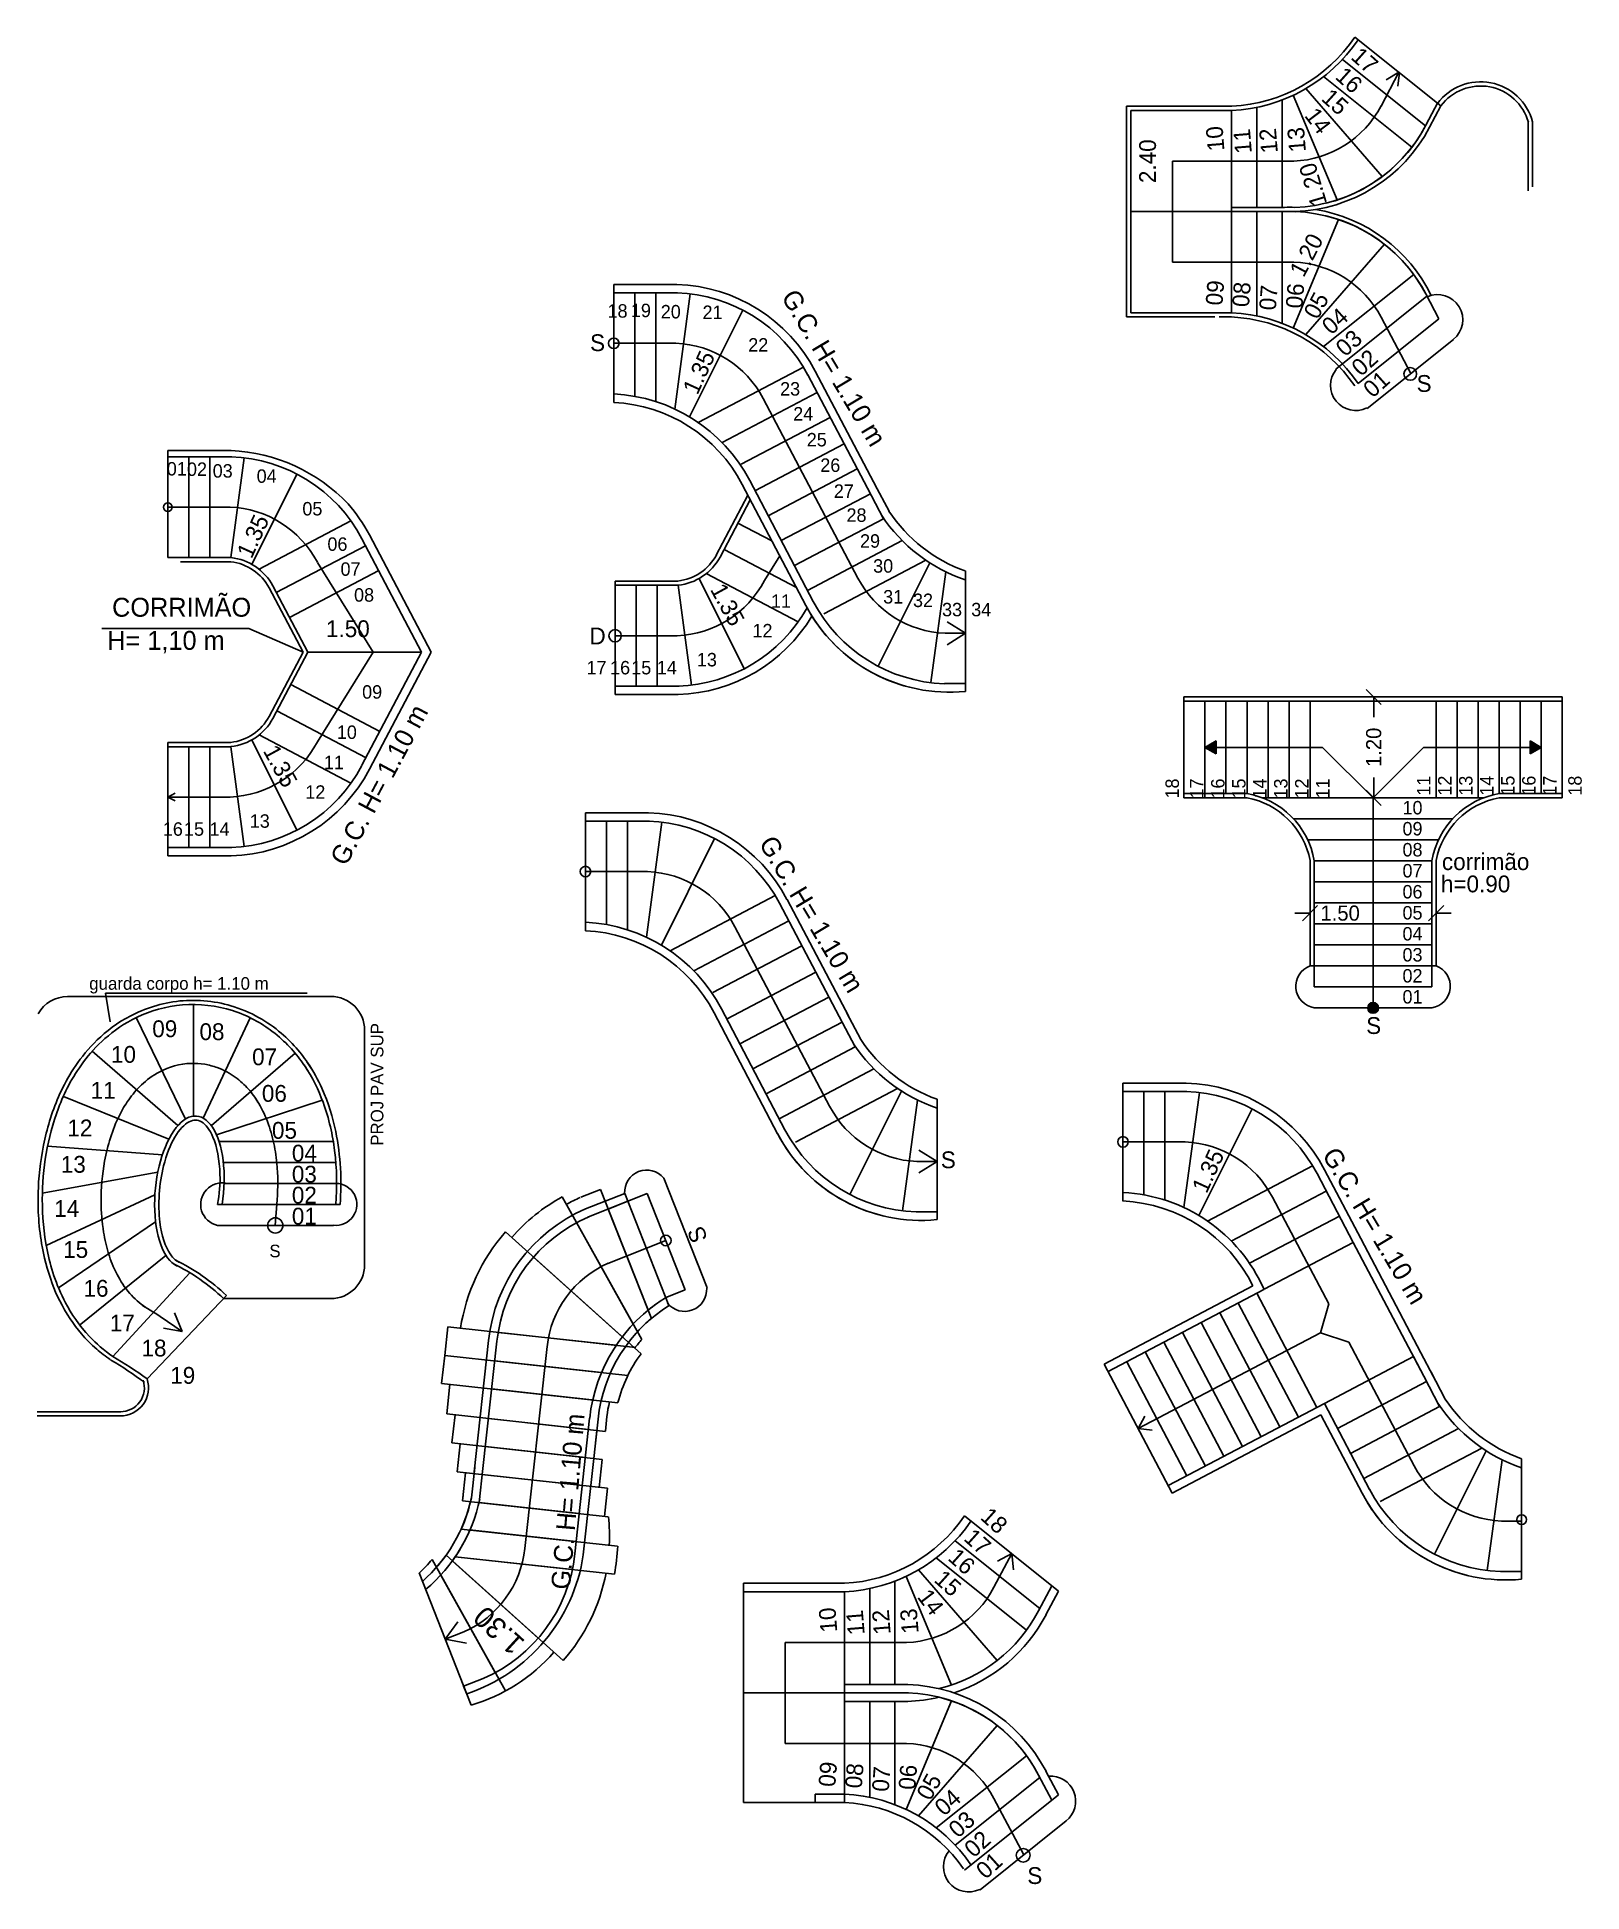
# Model space of a CAD drawing. Header units: millimetres. Extents: x 66.3 to 84.7, y 154.4 to 176.5.
import ezdxf

# ---------------------------------------------------------------- set-up
doc = ezdxf.new("R2010")
doc.units = ezdxf.units.MM
doc.header["$LTSCALE"] = 0.1
doc.layers.get('DEFPOINTS').update_dxf_attribs({"color": 1})
for name, color, linetype in [('escada', 1, 'Continuous'), ('Guarda Corpo', 2, 'Continuous'), ('JANELAS', 2, 'Continuous'), ('TEXTO', 7, 'Continuous'), ('textos', 7, 'Continuous')]:
    doc.layers.add(name, color=color, linetype=linetype)
doc.styles.add('ROMANS', font='stylu.ttf')
doc.styles.get("Standard").update_dxf_attribs({"font": 'stylu.ttf'})
doc.dimstyles.get("Standard").update_dxf_attribs({"dimtxt": 0.18, "dimasz": 0.18, "dimexe": 0.18, "dimexo": 0.0625, "dimgap": 0.09, "dimtad": 0, "dimzin": 0, "dimdsep": 46, "dimtxsty": 'Standard', "dimsah": 1, "dimcen": 0.09, "dimse1": 1, "dimse2": 1, "dimsd1": 1, "dimsd2": 1, "dimadec": 0, "dimazin": 0, "dimtfac": 1, "dimtdec": 4, "dimtofl": 0, "dimtmove": 0, "dimatfit": 3, "dimfxl": 0, "dimtolj": 1, "dimtzin": 0, "dimarcsym": 0})

# ---------------------------------------------------------------- blocks, each defined once
blk = doc.blocks.new('_OBLIQUE')
at = {"color": 0, "linetype": 'ByBlock'}
blk.add_line((-0.5, -0.5), (0.5, 0.5), dxfattribs=at)
blk = doc.blocks.new('*D1')
at = {"layer": 'DEFPOINTS', "color": 0}
for p in [(82.218, 168.661), (82.218, 167.461), (82.226, 167.461)]:
    blk.add_point(p, dxfattribs=at)
at = {"layer": 'textos', "color": 0, "lineweight": -2}
for p, q in [((82.226, 168.661), (82.226, 168.419)), ((82.281, 168.661), (82.406, 168.661)), ((82.226, 167.461), (82.226, 167.703)), ((82.281, 167.461), (82.406, 167.461))]:
    blk.add_line(p, q, dxfattribs=at)
at = {"layer": 'textos', "color": 0, "lineweight": -2, "xscale": 0.18, "yscale": 0.18, "zscale": 0.18}
for p, rotation in [((82.226, 168.661), 90), ((82.226, 167.461), 270)]:
    blk.add_blockref('_OBLIQUE', p, dxfattribs=dict(at, rotation=rotation))
at = {"layer": 'textos', "color": 0, "insert": (82.226, 168.061), "char_height": 0.18, "attachment_point": 5, "rotation": 90}
blk.add_mtext('\\A1;1.20', dxfattribs=at)
blk = doc.blocks.new('*D2')
at = {"layer": 'DEFPOINTS', "color": 0}
for p in [(81.468, 166.086), (82.968, 166.088), (82.968, 166.088)]:
    blk.add_point(p, dxfattribs=at)
at = {"layer": 'textos', "color": 0, "lineweight": -2}
for p, q in [((81.468, 166.149), (81.468, 166.268)), ((82.968, 166.151), (82.968, 166.268)), ((81.468, 166.088), (81.288, 166.088)), ((82.968, 166.088), (83.148, 166.088))]:
    blk.add_line(p, q, dxfattribs=at)
at = {"layer": 'textos', "color": 0, "lineweight": -2, "xscale": 0.18, "yscale": 0.18, "zscale": 0.18}
blk.add_blockref('_OBLIQUE', (81.468, 166.088), dxfattribs=at)
at = {"layer": 'textos', "color": 0, "lineweight": -2, "xscale": 0.18, "yscale": 0.18, "zscale": 0.18, "rotation": 180}
blk.add_blockref('_OBLIQUE', (82.968, 166.088), dxfattribs=at)
at = {"layer": 'textos', "color": 0, "insert": (81.826, 166.088), "char_height": 0.18, "attachment_point": 5}
blk.add_mtext('\\A1;1.50', dxfattribs=at)

msp = doc.modelspace()

# ---------------------------------------------------------------- hatches: boundary and pattern name
at = {"layer": 'escada'}
h = msp.add_hatch(color=256, dxfattribs=at)
h.paths.add_polyline_path([(80.351, 167.985), (80.351, 168.061), (80.218, 168.061)])
h.paths.add_polyline_path([(80.218, 168.061), (80.351, 168.061), (80.351, 168.138)])
for points in [[(80.218, 168.061), (80.351, 168.061), (80.351, 168.138)], [(84.218, 168.061), (84.086, 168.061), (84.086, 167.985)]]:
    msp.add_hatch(color=256, dxfattribs=at).paths.add_polyline_path(points)
h = msp.add_hatch(color=256, dxfattribs=at)
h.paths.add_polyline_path([(84.086, 168.138), (84.086, 168.061), (84.218, 168.061)])
h.paths.add_polyline_path([(84.218, 168.061), (84.086, 168.061), (84.086, 167.985)])
h = msp.add_hatch(color=256, dxfattribs=at)
h.paths.add_polyline_path([(82.218, 164.961), (82.154, 164.961, 0.414214), (82.218, 164.897)])
h.paths.add_polyline_path([(82.218, 165.025, 0.414214), (82.154, 164.961), (82.218, 164.961)])
h.paths.add_polyline_path([(82.218, 165.025), (82.218, 164.897, 0.414214), (82.283, 164.961, 0.414214)])

# ---------------------------------------------------------------- linework, layer by layer
for p, q in [((83.024, 175.692), (82.001, 176.511)), ((82.841, 175.454), (81.853, 176.246)), ((82.326, 174.851), (81.416, 175.898)), ((82.313, 175.691), (82.525, 176.092)), ((80.835, 174.485), (80.835, 175.676)), ((81.135, 174.485), (81.135, 175.764)), ((81.79, 174.573), (81.269, 175.821)), ((80.535, 174.435), (80.535, 175.638)), ((80.535, 174.435), (80.535, 175.638)), ((81.274, 175.035), (79.831, 175.035)), ((79.831, 173.835), (79.831, 175.035)), ((80.535, 174.435), (79.335, 174.435)), ((80.535, 174.435), (79.335, 174.435)), ((80.535, 174.435), (80.535, 173.231)), ((80.535, 174.435), (80.535, 173.231)), ((80.835, 174.435), (80.835, 173.193)), ((81.135, 174.435), (81.135, 173.106)), ((81.808, 174.34), (81.269, 173.049)), ((82.352, 174.048), (81.416, 172.971)), ((81.274, 173.835), (79.831, 173.835)), ((82.701, 173.687), (81.628, 172.829)), ((73.184, 173.468), (73.184, 172.164)), ((73.434, 173.468), (73.434, 172.236)), ((73.684, 173.468), (73.684, 172.174)), ((74.093, 173.456), (73.909, 172.086)), ((74.72, 173.262), (74.086, 171.992)), ((82.859, 173.43), (81.774, 172.561)), ((83.001, 173.159), (82.04, 172.39)), ((82.313, 173.178), (82.667, 172.508)), ((73.923, 172.868), (73.184, 172.868)), ((83.173, 172.912), (82.149, 172.093)), ((75.441, 172.583), (74.19, 171.925)), ((75.602, 172.283), (74.472, 171.688)), ((74.962, 172.212), (76.089, 170.075)), ((75.759, 171.986), (74.699, 171.428)), ((67.879, 171.594), (67.879, 170.319)), ((68.129, 171.519), (68.129, 170.319)), ((68.379, 171.519), (68.379, 170.319)), ((68.788, 171.507), (68.629, 170.319)), ((75.924, 171.672), (74.864, 171.114)), ((69.415, 171.312), (68.879, 170.238)), ((76.08, 171.375), (75.02, 170.817)), ((74.404, 170.348), (74.779, 171.06)), ((76.237, 171.078), (75.177, 170.52)), ((68.618, 170.919), (67.879, 170.919)), ((74.448, 170.324), (74.808, 171.007)), ((70.057, 170.755), (68.965, 170.18)), ((75.066, 170.516), (74.661, 170.729)), ((76.393, 170.781), (75.333, 170.223)), ((70.229, 170.46), (69.169, 169.902)), ((75.357, 169.963), (74.496, 170.416)), ((76.617, 170.52), (75.489, 169.926)), ((68.629, 170.319), (67.879, 170.319)), ((68.626, 170.269), (68.029, 170.269)), ((70.387, 170.164), (69.327, 169.606)), ((70.323, 169.194), (69.657, 170.262)), ((74.977, 170.046), (75.159, 170.338)), ((76.896, 170.288), (75.684, 169.65)), ((76.331, 169.025), (76.945, 170.255)), ((76.958, 168.831), (77.134, 170.149)), ((69.487, 169.194), (69.084, 169.96)), ((69.544, 169.194), (69.128, 169.984)), ((73.199, 170.039), (73.947, 170.039)), ((73.199, 169.389), (73.199, 170.039)), ((73.199, 169.989), (73.949, 169.989)), ((73.449, 168.789), (73.449, 169.989)), ((73.699, 168.789), (73.699, 169.989)), ((74.109, 168.801), (73.949, 169.989)), ((74.735, 168.996), (74.199, 170.07)), ((75.377, 169.553), (74.285, 170.128)), ((77.367, 168.819), (77.367, 170.053)), ((77.367, 169.419), (77.15, 169.555)), ((73.199, 168.789), (73.199, 169.389)), ((73.199, 169.389), (73.939, 169.389)), ((77.128, 169.419), (77.367, 169.419)), ((77.367, 169.419), (77.15, 169.282)), ((69.084, 168.428), (69.487, 169.194)), ((69.128, 168.405), (69.544, 169.194)), ((69.544, 169.194), (70.898, 169.194)), ((69.657, 168.126), (70.323, 169.194)), ((70.401, 168.251), (69.341, 168.809)), ((79.968, 168.661), (79.968, 167.461)), ((80.218, 168.611), (80.218, 167.461)), ((80.468, 168.611), (80.468, 167.511)), ((80.718, 168.611), (80.718, 167.511)), ((80.968, 168.611), (80.968, 167.461)), ((81.218, 168.611), (81.218, 167.467)), ((81.468, 168.611), (81.468, 167.461)), ((82.968, 168.611), (82.968, 167.461)), ((83.218, 168.611), (83.218, 167.467)), ((83.468, 168.611), (83.468, 167.461)), ((83.718, 168.611), (83.718, 167.511)), ((83.968, 168.611), (83.968, 167.511)), ((84.218, 168.611), (84.218, 167.511)), ((84.468, 168.661), (84.468, 167.461)), ((70.236, 167.938), (69.176, 168.497)), ((70.057, 167.633), (68.965, 168.208)), ((67.879, 168.119), (68.626, 168.119)), ((67.879, 167.469), (67.879, 168.119)), ((67.879, 168.069), (68.629, 168.069)), ((68.129, 166.869), (68.129, 168.069)), ((68.379, 166.869), (68.379, 168.069)), ((68.788, 166.882), (68.629, 168.069)), ((69.415, 167.076), (68.879, 168.15)), ((80.218, 168.061), (80.351, 168.138)), ((80.218, 168.061), (81.618, 168.061)), ((80.218, 168.061), (80.351, 167.985)), ((80.351, 168.138), (80.351, 167.985)), ((82.218, 167.461), (81.618, 168.061)), ((82.218, 167.461), (82.818, 168.061)), ((84.218, 168.061), (82.818, 168.061)), ((84.218, 168.061), (84.086, 168.138)), ((84.086, 167.985), (84.086, 168.138)), ((84.218, 168.061), (84.086, 167.985)), ((67.879, 167.469), (67.965, 167.514)), ((67.879, 166.869), (67.879, 167.469)), ((67.879, 167.469), (68.618, 167.469)), ((67.879, 167.469), (67.965, 167.425)), ((83.537, 167.461), (80.9, 167.461)), ((82.218, 164.961), (82.218, 167.461)), ((72.847, 167.183), (72.847, 165.879)), ((73.097, 167.183), (73.097, 165.951)), ((73.347, 167.183), (73.347, 165.889)), ((73.757, 167.171), (73.573, 165.801)), ((83.165, 167.211), (81.272, 167.211)), ((74.383, 166.977), (73.75, 165.707)), ((82.996, 166.961), (81.44, 166.961)), ((82.918, 166.711), (81.518, 166.711)), ((73.586, 166.583), (72.847, 166.583)), ((82.918, 166.461), (81.518, 166.461)), ((75.104, 166.298), (73.854, 165.64)), ((82.918, 166.211), (81.518, 166.211)), ((75.266, 165.998), (74.135, 165.403)), ((82.918, 165.961), (81.518, 165.961)), ((74.625, 165.927), (75.752, 163.79)), ((75.422, 165.701), (74.362, 165.143)), ((82.918, 165.711), (81.518, 165.711)), ((75.587, 165.387), (74.527, 164.829)), ((82.918, 165.461), (81.518, 165.461)), ((81.518, 165.461), (81.518, 165.211)), ((82.918, 165.461), (82.918, 165.211)), ((75.744, 165.09), (74.684, 164.532)), ((82.918, 165.211), (81.518, 165.211)), ((68.088, 163.638), (67.502, 164.845)), ((68.184, 163.674), (68.182, 165.001)), ((68.297, 163.651), (68.858, 164.844)), ((82.918, 164.961), (81.518, 164.961)), ((75.9, 164.793), (74.84, 164.235)), ((67.999, 163.561), (66.979, 164.446)), ((68.396, 163.561), (69.392, 164.423)), ((76.056, 164.496), (74.996, 163.938)), ((76.28, 164.235), (75.153, 163.641)), ((76.559, 164.003), (75.347, 163.365)), ((75.994, 162.74), (76.608, 163.97)), ((79.242, 163.967), (79.242, 162.663)), ((79.492, 163.967), (79.492, 162.735)), ((79.742, 163.967), (79.742, 162.673)), ((67.89, 163.398), (66.635, 163.908)), ((68.458, 163.45), (69.716, 163.864)), ((76.621, 162.546), (76.798, 163.864)), ((77.03, 162.534), (77.03, 163.768)), ((80.152, 163.955), (79.968, 162.585)), ((80.779, 163.761), (80.145, 162.491)), ((67.813, 163.213), (66.448, 163.317)), ((68.487, 163.373), (69.847, 163.373)), ((79.982, 163.367), (79.242, 163.367)), ((68.539, 163.123), (69.877, 163.123)), ((76.791, 163.134), (77.03, 163.134)), ((77.03, 163.134), (76.813, 163.27)), ((77.03, 163.134), (76.813, 162.997)), ((81.499, 163.082), (80.249, 162.424)), ((67.759, 163.006), (66.385, 162.756)), ((68.541, 162.873), (69.887, 162.873)), ((73.779, 162.937), (74.294, 161.631)), ((67.725, 162.739), (66.432, 162.135)), ((69.179, 162.678), (69.157, 162.373)), ((72.571, 162.712), (73.518, 161.016)), ((72.793, 162.709), (73.026, 162.801)), ((73.026, 162.801), (73.631, 161.267)), ((73.118, 162.568), (73.35, 162.66)), ((73.314, 162.753), (73.84, 161.42)), ((73.314, 162.753), (73.84, 161.42)), ((73.35, 162.66), (73.583, 162.752)), ((73.35, 162.66), (73.583, 162.752)), ((73.583, 162.752), (74.035, 161.606)), ((73.583, 162.752), (74.035, 161.606)), ((81.661, 162.782), (80.53, 162.187)), ((81.02, 162.711), (81.69, 161.441)), ((66.577, 161.63), (67.733, 162.416)), ((68.47, 162.623), (69.927, 162.623)), ((73.118, 162.568), (73.593, 161.365)), ((81.817, 162.485), (80.757, 161.927)), ((68.467, 162.373), (69.848, 162.373)), ((69.848, 162.373), (68.467, 162.373)), ((71.895, 162.297), (73.509, 160.846)), ((72.741, 162.407), (73.415, 161.2)), ((73.115, 161.922), (73.803, 162.194)), ((73.115, 161.922), (73.803, 162.194)), ((67.856, 162.017), (66.823, 161.184)), ((72.23, 161.996), (73.285, 161.048)), ((81.983, 162.171), (80.924, 161.613)), ((68.139, 161.811), (67.225, 160.815)), ((74.165, 161.958), (74.214, 161.833)), ((74.165, 161.958), (74.214, 161.833)), ((67.631, 160.547), (68.576, 161.539)), ((73.802, 161.514), (74.035, 161.606)), ((73.802, 161.514), (74.035, 161.606)), ((80.835, 161.567), (81.55, 160.208)), ((80.393, 161.334), (81.108, 159.975)), ((80.614, 161.45), (81.329, 160.092)), ((81.591, 161.097), (81.69, 161.441)), ((71.172, 160.827), (71.209, 161.166)), ((71.209, 161.166), (73.441, 160.922)), ((71.808, 161.101), (73.213, 160.947)), ((79.423, 159.956), (81.591, 161.097)), ((79.95, 161.101), (80.665, 159.742)), ((80.172, 161.218), (80.887, 159.859)), ((81.591, 161.097), (81.929, 160.986)), ((72.39, 160.931), (72.126, 158.529)), ((72.39, 160.931), (72.126, 158.529)), ((79.729, 160.985), (80.444, 159.626)), ((81.929, 160.986), (82.707, 159.512)), ((71.135, 160.494), (71.172, 160.827)), ((71.172, 160.827), (73.352, 160.589)), ((71.768, 160.762), (73.038, 160.623)), ((79.019, 160.724), (79.827, 159.188)), ((79.287, 160.752), (80.002, 159.393)), ((79.508, 160.868), (80.223, 159.51)), ((82.698, 160.812), (81.639, 160.255)), ((71.135, 160.494), (73.234, 160.264)), ((71.196, 160.13), (71.235, 160.483)), ((71.732, 160.429), (72.922, 160.298)), ((82.854, 160.515), (81.794, 159.957)), ((83.01, 160.219), (81.951, 159.661)), ((71.196, 160.13), (73.087, 159.923)), ((71.259, 159.785), (71.295, 160.119)), ((71.693, 160.075), (72.884, 159.945)), ((71.259, 159.785), (73.045, 159.59)), ((71.322, 159.441), (71.358, 159.775)), ((73.081, 159.924), (73.081, 159.924)), ((83.234, 159.957), (82.107, 159.364)), ((71.657, 159.742), (72.847, 159.612)), ((73.045, 159.59), (73.009, 159.257)), ((83.513, 159.725), (82.301, 159.087)), ((82.948, 158.462), (83.562, 159.693)), ((83.575, 158.268), (83.752, 159.586)), ((71.322, 159.441), (73.108, 159.246)), ((71.421, 159.43), (71.385, 159.097)), ((71.62, 159.408), (72.811, 159.278)), ((83.985, 158.256), (83.985, 159.49)), ((73.108, 159.246), (73.072, 158.912)), ((71.385, 159.097), (73.119, 158.907)), ((71.584, 159.075), (72.774, 158.945)), ((78.474, 158.023), (77.355, 158.919)), ((71.367, 158.761), (73.23, 158.557)), ((71.472, 158.75), (72.738, 158.611)), ((83.745, 158.856), (83.985, 158.856)), ((72.583, 157.197), (71.188, 158.45)), ((78.252, 157.816), (77.246, 158.622)), ((77.707, 158.068), (77.918, 158.468)), ((71.487, 156.666), (70.867, 158.238)), ((71.896, 156.835), (71.023, 158.4)), ((72.286, 157.464), (71.263, 158.383)), ((71.297, 158.431), (72.659, 158.282)), ((71.297, 158.431), (73.191, 158.224)), ((77.745, 157.198), (76.81, 158.274)), ((78.094, 157.558), (77.021, 158.417)), ((71.774, 157.053), (71.126, 158.214)), ((74.729, 158.086), (74.729, 158.115)), ((74.729, 158.086), (74.729, 155.507)), ((75.929, 156.811), (75.929, 158.015)), ((76.229, 156.911), (76.229, 158.052)), ((76.529, 156.911), (76.529, 158.14)), ((77.202, 156.905), (76.663, 158.197)), ((71.178, 157.45), (71.33, 157.656)), ((71.178, 157.45), (71.33, 157.656)), ((71.4, 157.538), (71.178, 157.45)), ((71.4, 157.538), (71.178, 157.45)), ((71.178, 157.45), (71.43, 157.403)), ((71.178, 157.45), (71.43, 157.403)), ((76.668, 157.411), (75.225, 157.411)), ((75.225, 156.211), (75.225, 157.411)), ((75.929, 156.811), (74.729, 156.811)), ((75.929, 156.811), (75.929, 155.507)), ((76.229, 156.711), (76.229, 155.57)), ((76.529, 156.711), (76.529, 155.482)), ((77.202, 156.717), (76.663, 155.425)), ((77.745, 156.424), (76.81, 155.348)), ((76.668, 156.211), (75.225, 156.211)), ((78.094, 156.064), (77.021, 155.205)), ((78.252, 155.806), (77.246, 155)), ((78.474, 155.599), (77.355, 154.704)), ((77.707, 155.555), (78.061, 154.884)), ((78.566, 155.289), (77.543, 154.469))]:
    msp.add_line(p, q, dxfattribs=at)
for points in [[(82.525, 176.092), (82.374, 176.004)], [(82.532, 176.089), (82.514, 175.927)], [(68.64, 166.87), (68.629, 166.869), (68.629, 166.869)], [(72.876, 162.472), (72.885, 162.477), (72.885, 162.477)], [(72.876, 162.472), (72.885, 162.477), (72.885, 162.477)], [(68.048, 161.11), (67.957, 161.334)], [(68.048, 161.11), (67.825, 161.151)], [(79.423, 159.956), (79.503, 160.103)], [(79.423, 159.956), (79.589, 159.939)], [(77.918, 158.468), (77.748, 158.379)], [(77.918, 158.468), (77.941, 158.277)]]:
    msp.add_lwpolyline(points, dxfattribs=at)
for centre, radius in [((73.184, 172.868), 0.0628), ((82.661, 172.503), 0.0755), ((67.879, 170.919), 0.0516), ((73.199, 169.389), 0.0732), ((72.847, 166.583), 0.0628), ((82.218, 164.961), 0.0643), ((79.242, 163.367), 0.0628), ((69.157, 162.373), 0.0903), ((73.803, 162.194), 0.0628), ((73.803, 162.194), 0.0628), ((83.985, 158.873), 0.0586), ((78.055, 154.879), 0.0816)]:
    msp.add_circle(centre, radius, dxfattribs=at)
for centre, radius, start, end in [((81.225, 176.263), 1.229, 272.2941, 332.295), ((81.225, 172.607), 1.229, 27.705, 87.7059), ((82.985, 173.147), 0.3, 308.6794, 113.9288), ((73.874, 171.64), 1.229, 27.705, 87.7059), ((82.012, 172.368), 0.3, 141.0131, 295.9974), ((68.569, 169.691), 1.229, 27.705, 87.7059), ((68.56, 169.676), 0.596, 28.3997, 83.5746), ((68.56, 169.676), 0.646, 28.3747, 83.8285), ((73.88, 170.632), 0.596, 276.4254, 331.6003), ((73.88, 170.632), 0.646, 276.1715, 331.6253), ((73.889, 170.617), 1.229, 272.2941, 332.295), ((77.177, 170.646), 1.229, 207.705, 267.7059), ((68.56, 168.712), 0.596, 276.4254, 331.6003), ((68.56, 168.712), 0.646, 276.1715, 331.6253), ((68.569, 168.697), 1.229, 272.2941, 332.295), ((73.537, 165.355), 1.229, 27.705, 87.7059), ((81.559, 165.218), 0.26, 110.5493, 260.8719), ((82.877, 165.218), 0.26, 279.1281, 69.4507), ((76.84, 164.362), 1.229, 207.705, 267.7059), ((79.932, 162.139), 1.229, 27.705, 87.7059), ((68.525, 162.623), 0.256, 77.189, 257.189), ((69.877, 162.623), 0.25, 263.3703, 90), ((73.576, 162.769), 0.263, 39.5414, 183.5182), ((73.576, 162.769), 0.263, 39.5414, 183.5182), ((73.612, 160.798), 2.179, 118.5398, 138.9221), ((73.612, 160.798), 2.079, 113.4103, 118.5095), ((73.612, 160.798), 2.279, 138.884, 171.1348), ((73.612, 160.798), 1.229, 113.8239, 173.8248), ((73.612, 160.798), 1.229, 113.8239, 173.8248), ((74.027, 161.613), 0.263, 219.141, 3.1178), ((74.027, 161.613), 0.263, 219.141, 3.1178), ((64.926, 156.888), 5.25, 53.5249, 59.6616), ((74.815, 159.873), 1.929, 121.6644, 129.3223), ((74.815, 159.873), 1.829, 130.3306, 137.5042), ((74.815, 159.873), 1.729, 138.6059, 142.9884), ((74.815, 159.873), 1.629, 143.2923, 166.0836), ((74.815, 159.873), 1.729, 166.5302, 178.3267), ((83.795, 160.084), 1.229, 207.705, 267.7059), ((69.701, 159.514), 1.729, 347.8471, 348.1625), ((69.701, 159.514), 1.829, 335.692, 346.4811), ((70.904, 158.662), 2.229, 357.6004, 6.3221), ((69.701, 159.514), 1.829, 318.6946, 324.4409), ((70.904, 158.662), 1.229, 293.8239, 353.8248), ((70.904, 158.662), 1.229, 293.8239, 353.8248), ((70.904, 158.662), 2.329, 349.174, 357.4354), ((69.701, 159.514), 1.729, 312.4212, 319.8741), ((70.904, 158.662), 2.229, 318.9026, 348.9676), ((76.619, 158.639), 1.229, 272.2941, 332.295), ((70.904, 158.662), 2.079, 286.2862, 318.9639), ((76.619, 154.983), 1.229, 27.705, 87.7059), ((78.379, 155.523), 0.3, 308.6794, 94.1718), ((77.406, 154.744), 0.3, 141.0131, 295.9974)]:
    msp.add_arc(centre, radius, start, end, dxfattribs=at)
for points, knots in [([(68.951, 163.84), (68.919, 163.891), (68.88, 163.946), (68.793, 164.045), (68.74, 164.094), (68.619, 164.182), (68.545, 164.222), (68.418, 164.268), (68.37, 164.281), (68.264, 164.299), (68.208, 164.302), (68.02, 164.298), (67.888, 164.257), (67.696, 164.156), (67.626, 164.102), (67.505, 163.989), (67.457, 163.93), (67.368, 163.805), (67.333, 163.745), (67.26, 163.599), (67.224, 163.506), (67.166, 163.325), (67.144, 163.233), (67.097, 162.978), (67.083, 162.818), (67.085, 162.532), (67.095, 162.413), (67.129, 162.207), (67.149, 162.118), (67.199, 161.955), (67.23, 161.876), (67.316, 161.711), (67.361, 161.639), (67.478, 161.505), (67.54, 161.447), (67.615, 161.396)], [2.573779, 2.573779, 2.573779, 2.573779, 2.7193, 2.7193, 2.864822, 2.864822, 3.010343, 3.010343, 3.09705, 3.09705, 3.183756, 3.183756, 3.412418, 3.412418, 3.596144, 3.596144, 3.77987, 3.77987, 3.963597, 3.963597, 4.211609, 4.211609, 4.459621, 4.459621, 4.873075, 4.873075, 5.186474, 5.186474, 5.413702, 5.413702, 5.640929, 5.640929, 5.853012, 5.853012, 6.025066, 6.025066, 6.025066, 6.025066]), ([(69.179, 162.678), (69.19, 162.824), (69.189, 162.968), (69.166, 163.204), (69.152, 163.294), (69.112, 163.467), (69.086, 163.554), (69.017, 163.726), (68.978, 163.802), (68.921, 163.886)], [7.827977, 7.827977, 7.827977, 7.827977, 8.202841, 8.202841, 8.436604, 8.436604, 8.670367, 8.670367, 8.900041, 8.900041, 8.900041, 8.900041])]:
    msp.add_open_spline(points, degree=3, knots=knots, dxfattribs=at)
msp.add_open_spline([(69.848, 162.373), (69.848, 162.373), (69.848, 162.374), (69.848, 162.374)], degree=3, dxfattribs=at)
at = {"layer": 'Guarda Corpo'}
for p, q in [((82.678, 175.2), (81.628, 176.041)), ((79.285, 173.181), (79.285, 175.689)), ((79.285, 175.689), (80.535, 175.689)), ((82.989, 175.734), (82.846, 175.462)), ((83.024, 175.692), (82.89, 175.439)), ((79.335, 173.231), (79.335, 175.638)), ((79.335, 175.638), (80.535, 175.638)), ((79.335, 175.638), (80.535, 175.638)), ((80.535, 174.435), (80.535, 174.535)), ((80.535, 174.435), (80.535, 174.535)), ((81.164, 174.485), (80.535, 174.485)), ((80.535, 174.435), (80.535, 174.335)), ((80.535, 174.435), (80.535, 174.335)), ((81.287, 174.435), (80.535, 174.435)), ((81.285, 174.435), (80.535, 174.435)), ((81.285, 174.435), (80.535, 174.435)), ((81.285, 174.435), (80.685, 174.435)), ((81.287, 174.435), (80.685, 174.435)), ((81.285, 174.435), (80.685, 174.435)), ((73.184, 173.468), (73.184, 173.568)), ((73.935, 173.568), (73.184, 173.568)), ((73.934, 173.468), (73.184, 173.468)), ((73.935, 173.568), (73.334, 173.568)), ((73.934, 173.468), (73.334, 173.468)), ((83.001, 173.159), (82.844, 173.458)), ((83.001, 173.159), (82.844, 173.458)), ((79.335, 173.231), (80.535, 173.231)), ((79.285, 173.181), (80.335, 173.181)), ((80.385, 173.181), (80.535, 173.181)), ((76.202, 171.143), (75.493, 172.491)), ((76.202, 171.143), (75.493, 172.491)), ((76.315, 171.143), (75.581, 172.537)), ((76.315, 171.143), (75.581, 172.537)), ((68.631, 171.594), (67.879, 171.594)), ((68.629, 171.519), (67.879, 171.519)), ((74.713, 171.188), (75.469, 169.749)), ((74.802, 171.235), (75.558, 169.796)), ((76.202, 171.143), (76.393, 170.781)), ((76.291, 171.19), (76.459, 170.871)), ((71.011, 169.194), (70.277, 170.588)), ((70.898, 169.194), (70.188, 170.542)), ((77.367, 170.053), (77.367, 170.159)), ((70.188, 167.847), (70.898, 169.194)), ((70.277, 167.8), (71.011, 169.194)), ((77.117, 168.819), (77.367, 168.819)), ((77.367, 168.819), (77.367, 168.727)), ((73.199, 168.789), (73.199, 168.689)), ((73.199, 168.789), (73.949, 168.789)), ((73.199, 168.689), (73.951, 168.689)), ((84.468, 168.661), (79.968, 168.661)), ((84.468, 168.611), (79.968, 168.611)), ((80.718, 167.511), (79.968, 167.511)), ((84.468, 167.511), (83.718, 167.511)), ((72.847, 167.183), (72.847, 167.283)), ((73.599, 167.283), (72.847, 167.283)), ((73.599, 167.283), (72.997, 167.283)), ((80.718, 167.461), (79.968, 167.461)), ((84.468, 167.461), (83.718, 167.461)), ((73.597, 167.183), (72.847, 167.183)), ((73.597, 167.183), (72.997, 167.183)), ((67.879, 166.869), (67.879, 166.769)), ((67.879, 166.869), (68.629, 166.869)), ((67.879, 166.769), (68.631, 166.769)), ((81.468, 166.711), (81.468, 165.461)), ((81.518, 166.711), (81.518, 165.461)), ((82.918, 166.715), (82.918, 165.461)), ((82.968, 166.715), (82.968, 165.461)), ((75.866, 164.858), (75.156, 166.206)), ((75.866, 164.858), (75.156, 166.206)), ((75.979, 164.858), (75.245, 166.252)), ((75.979, 164.858), (75.245, 166.252)), ((81.518, 165.461), (81.468, 165.461)), ((82.918, 165.461), (82.968, 165.461)), ((74.377, 164.903), (75.133, 163.464)), ((74.465, 164.95), (75.221, 163.511)), ((75.866, 164.858), (76.056, 164.496)), ((75.954, 164.905), (76.122, 164.586)), ((79.242, 163.967), (79.242, 164.067)), ((79.994, 164.067), (79.242, 164.067)), ((79.992, 163.967), (79.242, 163.967)), ((79.994, 164.067), (79.392, 164.067)), ((79.992, 163.967), (79.392, 163.967)), ((77.03, 163.768), (77.03, 163.874)), ((81.983, 162.171), (81.551, 162.99)), ((81.983, 162.171), (81.551, 162.99)), ((82.071, 162.218), (81.64, 163.036)), ((82.071, 162.218), (81.64, 163.036)), ((72.847, 162.569), (73.314, 162.753)), ((72.885, 162.477), (73.35, 162.66)), ((72.885, 162.477), (73.35, 162.66)), ((76.78, 162.534), (77.03, 162.534)), ((77.03, 162.534), (77.03, 162.442)), ((82.071, 162.218), (82.786, 160.859)), ((82.82, 160.581), (81.983, 162.171)), ((79.019, 160.724), (80.789, 161.654)), ((79.065, 160.636), (80.92, 161.61)), ((80.861, 161.734), (80.924, 161.614)), ((71.523, 159.44), (71.694, 161.006)), ((71.523, 159.44), (71.694, 161.006)), ((71.628, 159.482), (71.794, 160.995)), ((71.628, 159.482), (71.794, 160.995)), ((82.82, 160.581), (82.698, 160.812)), ((82.933, 160.581), (82.786, 160.859)), ((82.933, 160.581), (82.786, 160.859)), ((82.82, 160.581), (83.01, 160.219)), ((82.908, 160.627), (83.076, 160.308)), ((81.639, 160.255), (79.78, 159.277)), ((81.639, 160.255), (82.176, 159.233)), ((72.897, 160.081), (72.722, 158.465)), ((72.997, 160.07), (72.821, 158.454)), ((81.597, 160.12), (79.827, 159.188)), ((81.597, 160.12), (82.087, 159.187)), ((72.982, 159.935), (72.946, 159.601)), ((83.985, 159.49), (83.985, 159.596)), ((71.529, 159.492), (71.49, 159.134)), ((71.628, 159.482), (71.584, 159.075)), ((83.735, 158.256), (83.985, 158.256)), ((83.985, 158.164), (83.985, 158.256)), ((74.729, 158.115), (75.929, 158.115)), ((74.729, 158.015), (75.929, 158.015)), ((78.395, 158.086), (78.238, 157.788)), ((78.395, 158.086), (78.238, 157.788)), ((78.474, 158.023), (78.326, 157.742)), ((78.474, 158.023), (78.326, 157.742)), ((71.63, 156.983), (71.398, 156.892)), ((75.929, 156.811), (75.929, 156.911)), ((76.68, 156.911), (75.929, 156.911)), ((76.68, 156.911), (76.079, 156.911)), ((71.398, 156.892), (71.431, 156.806)), ((75.929, 156.811), (75.929, 156.711)), ((76.679, 156.811), (75.929, 156.811)), ((76.679, 156.811), (75.929, 156.811)), ((76.68, 156.711), (75.929, 156.711)), ((76.679, 156.811), (76.079, 156.811)), ((76.679, 156.811), (76.079, 156.811)), ((76.68, 156.711), (76.079, 156.711)), ((78.395, 155.536), (78.238, 155.834)), ((78.395, 155.536), (78.238, 155.834)), ((78.474, 155.599), (78.326, 155.88)), ((75.579, 155.607), (75.929, 155.607)), ((75.579, 155.507), (75.579, 155.607)), ((74.729, 155.507), (75.929, 155.507))]:
    msp.add_line(p, q, dxfattribs=at)
for points in [[(81.296, 174.435), (81.285, 174.435), (81.285, 174.435)], [(81.296, 174.435), (81.285, 174.435), (81.285, 174.435)], [(81.296, 174.434), (81.285, 174.435), (81.285, 174.435)], [(81.296, 174.434), (81.285, 174.435), (81.285, 174.435)], [(73.96, 168.79), (73.949, 168.789), (73.949, 168.789)], [(66.323, 160.156), (67.321, 160.156)], [(66.323, 160.106), (67.321, 160.106)], [(76.689, 156.811), (76.679, 156.811), (76.679, 156.811)], [(76.689, 156.811), (76.679, 156.811), (76.679, 156.811)], [(76.689, 156.811), (76.679, 156.811), (76.679, 156.811)], [(76.689, 156.811), (76.679, 156.811), (76.679, 156.811)]]:
    msp.add_lwpolyline(points, dxfattribs=at)
msp.add_lwpolyline([(66.336, 164.891, -0.272919), (66.686, 165.097), (69.819, 165.097, -0.414214), (70.219, 164.697), (70.219, 161.903, -0.414214), (69.819, 161.503), (68.542, 161.503)], format="xyb", dxfattribs=at)
for centre, radius, start, end in [((80.446, 177.565), 1.929, 272.6566, 325.7538), ((80.446, 177.565), 1.879, 272.802, 325.8641), ((81.227, 176.313), 1.829, 271.8805, 332.2839), ((81.227, 176.313), 1.879, 271.8553, 332.2826), ((81.227, 176.313), 1.829, 283.7458, 332.2839), ((81.225, 172.607), 1.879, 88.1447, 91.8553), ((81.225, 176.263), 1.829, 271.8805, 272.2095), ((81.225, 172.607), 1.829, 87.7905, 88.1195), ((81.225, 172.607), 1.829, 87.7905, 88.1195), ((81.225, 172.607), 1.829, 27.7161, 87.9536), ((81.225, 172.607), 1.879, 26.2257, 80.5255), ((81.225, 172.607), 1.829, 27.7161, 76.2542), ((81.225, 172.607), 1.829, 27.7161, 76.2542), ((73.874, 171.64), 1.829, 27.7161, 88.1195), ((73.874, 171.64), 1.829, 27.7161, 88.1195), ((73.874, 171.64), 1.829, 27.7161, 88.1195), ((73.874, 171.64), 1.929, 27.7174, 88.1689), ((73.874, 171.64), 1.929, 27.7174, 88.1689), ((73.874, 171.64), 1.929, 27.7174, 88.1689), ((80.446, 171.304), 1.929, 34.2462, 87.3434), ((80.446, 171.304), 1.879, 34.2462, 87.3434), ((73.094, 170.338), 1.929, 27.7174, 87.3434), ((73.094, 170.338), 1.829, 27.7161, 87.198), ((68.569, 169.691), 1.829, 27.7161, 88.1195), ((68.529, 169.527), 2.069, 43.782, 87.199), ((68.569, 169.691), 1.929, 27.7174, 41.0961), ((77.983, 171.881), 1.929, 213.3673, 251.3599), ((77.983, 171.881), 1.829, 213.5185, 250.2998), ((73.889, 170.617), 1.829, 271.8805, 330.6962), ((77.177, 170.646), 1.929, 207.7174, 275.6526), ((77.177, 170.646), 1.929, 207.7174, 256.7971), ((77.177, 170.646), 1.829, 207.7161, 268.1195), ((77.177, 170.646), 1.829, 207.7161, 268.1195), ((73.889, 170.617), 1.929, 271.8311, 328.972), ((68.569, 168.697), 1.829, 271.8805, 332.2839), ((68.569, 168.697), 1.929, 271.8311, 332.2826), ((80.555, 166.547), 0.977, 9.6734, 80.6315), ((83.881, 166.547), 0.977, 99.3685, 170.3266), ((73.537, 165.355), 1.929, 27.7174, 88.1689), ((73.537, 165.355), 1.929, 27.7174, 88.1689), ((73.537, 165.355), 1.929, 27.7174, 88.1689), ((80.549, 166.54), 0.936, 10.7611, 79.5657), ((83.888, 166.54), 0.936, 100.4343, 169.2389), ((73.537, 165.355), 1.829, 27.7161, 88.1195), ((73.537, 165.355), 1.829, 27.7161, 88.1195), ((73.537, 165.355), 1.829, 27.7161, 88.1195), ((72.758, 164.053), 1.929, 27.7174, 87.3434), ((72.758, 164.053), 1.829, 27.7161, 87.198), ((77.647, 165.596), 1.929, 213.3673, 251.3599), ((77.647, 165.596), 1.829, 213.5185, 250.2998), ((79.932, 162.139), 1.829, 27.7161, 88.1195), ((79.932, 162.139), 1.829, 27.7161, 88.1195), ((79.932, 162.139), 1.829, 27.7161, 88.1195), ((79.932, 162.139), 1.929, 27.7174, 88.1689), ((79.932, 162.139), 1.929, 27.7174, 88.1689), ((79.932, 162.139), 1.929, 27.7174, 88.1689), ((76.84, 164.362), 1.929, 207.7174, 275.6526), ((76.84, 164.362), 1.929, 207.7174, 256.7971), ((76.84, 164.362), 1.829, 207.7161, 268.1195), ((76.84, 164.362), 1.829, 207.7161, 268.1195), ((79.153, 160.837), 1.929, 23.6351, 87.3434), ((79.153, 160.837), 1.829, 26.5483, 87.198), ((73.612, 160.798), 1.929, 113.3609, 173.8124), ((73.612, 160.798), 1.929, 113.3609, 173.8124), ((73.612, 160.798), 1.929, 113.3609, 173.8124), ((73.612, 160.798), 1.829, 113.4103, 173.8137), ((73.612, 160.798), 1.829, 113.4103, 173.8137), ((73.612, 160.798), 1.829, 113.4103, 173.8137), ((66.901, 159.78), 2.379, 46.3941, 63.9695), ((66.901, 159.78), 2.429, 46.3941, 63.9695), ((74.815, 159.873), 1.929, 121.6644, 173.8124), ((74.815, 159.873), 1.829, 122.0063, 173.8137), ((64.926, 156.888), 4.5, 53.5249, 59.6616), ((64.926, 156.888), 4.55, 53.5249, 59.6616), ((67.316, 160.44), 0.333, 269.2004, 18.8409), ((67.316, 160.44), 0.283, 269.2004, 18.8409), ((84.601, 161.318), 1.929, 213.3673, 251.3599), ((84.601, 161.318), 1.829, 213.5185, 250.2998), ((69.701, 159.514), 1.829, 311.23, 348.0113), ((69.701, 159.514), 1.929, 310.1699, 348.1625), ((83.795, 160.084), 1.929, 207.7174, 275.6526), ((83.795, 160.084), 1.929, 207.7174, 256.7971), ((83.795, 160.084), 1.829, 207.7161, 268.1195), ((83.795, 160.084), 1.829, 207.7161, 268.1195), ((75.839, 159.942), 1.829, 272.802, 325.9886), ((69.701, 159.514), 1.929, 324.1085, 336.6586), ((75.839, 159.942), 1.929, 272.6566, 325.7538), ((70.783, 158.756), 2.061, 288.4164, 351.559), ((70.904, 158.662), 1.829, 293.4103, 353.8137), ((76.619, 158.639), 1.829, 283.7458, 332.2839), ((76.619, 158.639), 1.829, 283.7458, 332.2839), ((76.619, 158.639), 1.929, 288.6221, 332.2826), ((76.619, 158.639), 1.929, 288.6221, 332.2826), ((76.619, 154.983), 1.929, 27.7174, 88.1689), ((76.619, 154.983), 1.929, 27.7174, 88.1689), ((76.619, 154.983), 1.929, 27.7174, 88.1689), ((76.619, 154.983), 1.829, 27.7161, 88.1195), ((76.619, 154.983), 1.829, 27.7161, 88.1195), ((76.619, 158.639), 1.829, 271.8805, 272.2095), ((76.619, 158.639), 1.929, 271.8311, 283.0203), ((76.619, 158.639), 1.929, 271.8311, 283.0203), ((76.619, 154.983), 1.829, 27.7161, 76.2542), ((75.839, 153.681), 1.929, 34.2462, 87.3434), ((75.839, 153.681), 1.829, 34.6021, 87.198)]:
    msp.add_arc(centre, radius, start, end, dxfattribs=at)
msp.add_ellipse((68.135, 162.775), major_axis=(0.089, 0.899), ratio=0.449753, start_param=4.586287, end_param=9.339427, dxfattribs=at)
for points, knots in [([(69.589, 164.235), (69.508, 164.366), (69.403, 164.504), (69.106, 164.769), (68.909, 164.897), (68.466, 165.04), (68.236, 165.065), (67.802, 165.021), (67.601, 164.953), (67.274, 164.783), (67.144, 164.681), (66.933, 164.478), (66.851, 164.375), (66.714, 164.175), (66.658, 164.076), (66.519, 163.782), (66.458, 163.591), (66.371, 163.207), (66.346, 163.013), (66.328, 162.601), (66.339, 162.382), (66.403, 162.004), (66.441, 161.847), (66.553, 161.548), (66.619, 161.408), (66.795, 161.143), (66.895, 161.02), (67.082, 160.857), (67.137, 160.814), (67.197, 160.774)], [2.573779, 2.573779, 2.573779, 2.573779, 2.800781, 2.800781, 3.027783, 3.027783, 3.217548, 3.217548, 3.4105, 3.4105, 3.603452, 3.603452, 3.796404, 3.796404, 3.989356, 3.989356, 4.375261, 4.375261, 4.761165, 4.761165, 5.194405, 5.194405, 5.496065, 5.496065, 5.746438, 5.746438, 5.950301, 5.950301, 6.025066, 6.025066, 6.025066, 6.025066]), ([(69.546, 164.208), (69.526, 164.242), (69.504, 164.275), (69.391, 164.433), (69.278, 164.562), (68.992, 164.78), (68.832, 164.87), (68.461, 164.988), (68.252, 165.013), (67.855, 164.98), (67.67, 164.924), (67.36, 164.777), (67.234, 164.688), (67.027, 164.505), (66.945, 164.412), (66.735, 164.132), (66.646, 163.95), (66.509, 163.589), (66.462, 163.41), (66.4, 163.048), (66.385, 162.866), (66.384, 162.485), (66.401, 162.285), (66.483, 161.879), (66.545, 161.673), (66.731, 161.322), (66.82, 161.185), (67.026, 160.969), (67.116, 160.888), (67.225, 160.815)], [2.573779, 2.573779, 2.573779, 2.573779, 2.632955, 2.632955, 2.849988, 2.849988, 3.029658, 3.029658, 3.209329, 3.209329, 3.388999, 3.388999, 3.56867, 3.56867, 3.748341, 3.748341, 4.115794, 4.115794, 4.483248, 4.483248, 4.850702, 4.850702, 5.250325, 5.250325, 5.649948, 5.649948, 5.886109, 5.886109, 6.025066, 6.025066, 6.025066, 6.025066]), ([(69.877, 162.623), (69.893, 162.835), (69.89, 163.048), (69.839, 163.451), (69.798, 163.641), (69.672, 163.981), (69.604, 164.128), (69.499, 164.282)], [7.827977, 7.827977, 7.827977, 7.827977, 8.256075, 8.256075, 8.630619, 8.630619, 8.900041, 8.900041, 8.900041, 8.900041]), ([(69.927, 162.623), (69.949, 162.909), (69.936, 163.197), (69.841, 163.659), (69.791, 163.828), (69.666, 164.105), (69.611, 164.206), (69.54, 164.31)], [7.830572, 7.830572, 7.830572, 7.830572, 8.40082, 8.40082, 8.722845, 8.722845, 8.900041, 8.900041, 8.900041, 8.900041]), ([(68.47, 162.623), (68.494, 162.746), (68.502, 162.865), (68.494, 163.151), (68.463, 163.31), (68.377, 163.515), (68.327, 163.576), (68.231, 163.632), (68.186, 163.633), (68.076, 163.577), (68.015, 163.515), (67.908, 163.333), (67.861, 163.214), (67.774, 162.868), (67.758, 162.62), (67.804, 162.253), (67.849, 162.117), (67.944, 161.976), (67.986, 161.943), (68.026, 161.931)], [4.586287, 4.586287, 4.586287, 4.586287, 4.986802, 4.986802, 5.59311, 5.59311, 6.079117, 6.079117, 6.565124, 6.565124, 7.051131, 7.051131, 7.537138, 7.537138, 8.321367, 8.321367, 8.925527, 8.925527, 9.339427, 9.339427, 9.339427, 9.339427])]:
    msp.add_open_spline(points, degree=3, knots=knots, dxfattribs=at)
at = {"layer": 'JANELAS'}
for p, q in [((84.065, 175.498), (84.065, 174.681)), ((84.115, 175.504), (84.115, 174.731))]:
    msp.add_line(p, q, dxfattribs=at)
for radius, start in [(0.64, 14.9309), (0.59, 15.5542)]:
    msp.add_arc((83.497, 175.339), radius, start, 143.2643, dxfattribs=at)
at = {"layer": 'textos'}
for p, q in [((68.841, 169.474), (67.095, 169.474)), ((69.487, 169.194), (68.841, 169.474)), ((67.194, 164.795), (67.135, 165.138)), ((67.135, 165.138), (69.536, 165.138))]:
    msp.add_line(p, q, dxfattribs=at)
for points in [[(73.944, 173.468), (73.934, 173.468), (73.934, 173.468)], [(73.944, 173.468), (73.934, 173.468), (73.934, 173.468)], [(68.64, 171.519), (68.629, 171.519), (68.629, 171.519)], [(73.608, 167.183), (73.597, 167.183), (73.597, 167.183)], [(73.608, 167.183), (73.597, 167.183), (73.597, 167.183)], [(80.003, 163.967), (79.992, 163.967), (79.992, 163.967)], [(80.003, 163.967), (79.992, 163.967), (79.992, 163.967)]]:
    msp.add_lwpolyline(points, dxfattribs=at)

# ---------------------------------------------------------------- texts
at = {"layer": 'Guarda Corpo'}
for p in [(80.424, 173.312), (75.818, 155.688)]:
    msp.add_text('09', height=0.2, rotation=85.4175, dxfattribs=at).set_placement(p)
msp.add_text('06', height=0.2, dxfattribs=at).set_placement((68.997, 163.844))
at = {"layer": 'TEXTO', "style": 'ROMANS'}
for s, rotation, p in [('2.40', 90, (79.635, 174.774)), ('1.20', 106.5812, (81.673, 174.534)), ('1.20', 62.3382, (81.392, 173.642))]:
    msp.add_text(s, height=0.2, rotation=rotation, dxfattribs=at).set_placement(p)
at = {"layer": 'textos'}
for s, height, rotation, p in [('17', 0.2, 318.128, (81.942, 176.259)), ('16', 0.2, 318.128, (81.755, 176.025)), ('14', 0.2, 306.9743, (81.393, 175.575)), ('15', 0.2, 318.128, (81.59, 175.766)), ('10', 0.2, 94.5825, (80.45, 175.162)), ('11', 0.2, 94.5825, (80.776, 175.132)), ('12', 0.2, 94.5825, (81.085, 175.137)), ('13', 0.2, 94.5825, (81.419, 175.149)), ('G.C. H= 1.10 m', 0.225, 300.8117, (75.17, 173.42)), ('08', 0.2, 85.4175, (80.74, 173.293)), ('07', 0.2, 85.4175, (81.06, 173.254)), ('06', 0.2, 85.4175, (81.377, 173.277)), ('05', 0.2, 61.5194, (81.558, 173.14)), ('04', 0.2, 41.872, (81.72, 172.959)), ('03', 0.2, 41.872, (81.885, 172.699)), ('1.35', 0.2, 65.4904, (74.179, 172.244)), ('02', 0.2, 41.872, (82.073, 172.465)), ('01', 0.2, 41.872, (82.212, 172.209)), ('1.35', 0.2, 65.4904, (68.874, 170.295)), ('1.35', 0.2, 298.536, (74.326, 169.94)), ('G.C. H= 1.10 m', 0.225, 61.9827, (69.998, 166.637)), ('1.35', 0.2, 298.536, (69.006, 168.02)), ('11', 0.16, 90, (82.901, 167.486)), ('12', 0.16, 90, (83.151, 167.486)), ('13', 0.16, 90, (83.401, 167.486)), ('14', 0.16, 90, (83.651, 167.486)), ('15', 0.16, 90, (83.901, 167.486)), ('16', 0.16, 90, (84.151, 167.486)), ('17', 0.16, 90, (84.401, 167.486)), ('18', 0.16, 90, (84.7, 167.486)), ('18', 0.16, 90, (79.908, 167.452)), ('17', 0.16, 90, (80.2, 167.452)), ('16', 0.16, 90, (80.45, 167.452)), ('15', 0.16, 90, (80.7, 167.452)), ('14', 0.16, 90, (80.95, 167.452)), ('13', 0.16, 90, (81.2, 167.452)), ('12', 0.16, 90, (81.45, 167.452)), ('11', 0.16, 90, (81.7, 167.452)), ('G.C. H= 1.10 m', 0.225, 300.8117, (74.904, 166.92)), ('PROJ PAV SUP', 0.15, 90, (70.443, 163.321)), ('1.35', 0.2, 65.4904, (80.237, 162.743)), ('G.C. H= 1.10 m', 0.225, 300.8117, (81.605, 163.213)), ('G.C. H= 1.10 m', 0.225, 85.169, (72.661, 158.034)), ('18', 0.2, 318.128, (77.533, 158.887)), ('17', 0.2, 318.128, (77.336, 158.635)), ('16', 0.2, 318.128, (77.148, 158.401)), ('15', 0.2, 318.128, (76.983, 158.142)), ('14', 0.2, 306.9743, (76.786, 157.951)), ('1.30', 0.25, 137.5148, (72.14, 157.424)), ('10', 0.2, 94.5825, (75.844, 157.538)), ('11', 0.2, 94.5825, (76.17, 157.508)), ('12', 0.2, 94.5825, (76.479, 157.513)), ('13', 0.2, 94.5825, (76.812, 157.525)), ('08', 0.2, 85.4175, (76.134, 155.67)), ('07', 0.2, 85.4175, (76.454, 155.63)), ('06', 0.2, 85.4175, (76.77, 155.653)), ('05', 0.2, 61.5194, (76.951, 155.517)), ('04', 0.2, 41.872, (77.113, 155.336)), ('03', 0.2, 41.872, (77.279, 155.075)), ('02', 0.2, 41.872, (77.466, 154.841)), ('01', 0.2, 41.872, (77.606, 154.585))]:
    msp.add_text(s, height=height, rotation=rotation, dxfattribs=at).set_placement(p)
for s, height, p in [('18', 0.16, (73.11, 173.173)), ('19', 0.16, (73.388, 173.179)), ('20', 0.16, (73.743, 173.164)), ('21', 0.16, (74.24, 173.157)), ('S', 0.2, (72.902, 172.775)), ('22', 0.16, (74.784, 172.769)), ('22', 0.16, (74.784, 172.769)), ('23', 0.16, (75.163, 172.246)), ('S', 0.2, (82.736, 172.29)), ('24', 0.16, (75.319, 171.949)), ('25', 0.16, (75.48, 171.641)), ('26', 0.16, (75.641, 171.338)), ('01', 0.16, (67.866, 171.295)), ('02', 0.16, (68.106, 171.29)), ('03', 0.16, (68.412, 171.27)), ('04', 0.16, (68.935, 171.208)), ('27', 0.16, (75.802, 171.029)), ('05', 0.16, (69.479, 170.82)), ('28', 0.16, (75.953, 170.744)), ('29', 0.16, (76.114, 170.436)), ('06', 0.16, (69.777, 170.399)), ('07', 0.16, (69.933, 170.102)), ('30', 0.16, (76.27, 170.139)), ('08', 0.16, (70.094, 169.794)), ('31', 0.16, (76.389, 169.772)), ('CORRIMÃO', 0.225, (67.215, 169.615)), ('11', 0.16, (75.055, 169.721)), ('32', 0.16, (76.744, 169.73)), ('33', 0.16, (77.09, 169.62)), ('34', 0.16, (77.437, 169.62)), ('1.50', 0.2, (69.76, 169.372)), ('D', 0.2, (72.895, 169.286)), ('12', 0.16, (74.834, 169.369)), ('H= 1,10 m', 0.225, (67.158, 169.221)), ('17', 0.16, (72.86, 168.929)), ('16', 0.16, (73.14, 168.929)), ('15', 0.16, (73.392, 168.929)), ('14', 0.16, (73.696, 168.929)), ('13', 0.16, (74.173, 169.024)), ('09', 0.16, (70.19, 168.64)), ('10', 0.16, (69.889, 168.161)), ('11', 0.16, (69.734, 167.801)), ('12', 0.16, (69.514, 167.449)), ('10', 0.16, (82.568, 167.263)), ('16', 0.16, (67.819, 167.009)), ('15', 0.16, (68.071, 167.009)), ('14', 0.16, (68.375, 167.009)), ('13', 0.16, (68.853, 167.104)), ('09', 0.16, (82.568, 167.013)), ('08', 0.16, (82.568, 166.763)), ('07', 0.16, (82.568, 166.513)), ('corrimão', 0.2, (83.037, 166.601)), ('06', 0.16, (82.568, 166.263)), ('h=0.90', 0.2, (83.025, 166.336)), ('05', 0.16, (82.568, 166.013)), ('04', 0.16, (82.568, 165.763)), ('03', 0.16, (82.568, 165.513)), ('guarda corpo h= 1.10 m', 0.15, (66.943, 165.177)), ('02', 0.16, (82.568, 165.263)), ('01', 0.16, (82.568, 165.013)), ('S', 0.2, (82.136, 164.651)), ('09', 0.2, (67.693, 164.613)), ('08', 0.2, (68.255, 164.578)), ('10', 0.2, (67.202, 164.308)), ('07', 0.2, (68.881, 164.279)), ('11', 0.2, (66.96, 163.881)), ('12', 0.2, (66.683, 163.433)), ('05', 0.2, (69.117, 163.404)), ('04', 0.2, (69.354, 163.133)), ('13', 0.2, (66.605, 163)), ('03', 0.2, (69.354, 162.883)), ('S', 0.2, (77.075, 163.054)), ('14', 0.2, (66.526, 162.474)), ('02', 0.2, (69.354, 162.633)), ('01', 0.2, (69.354, 162.383)), ('15', 0.2, (66.633, 161.987)), ('S', 0.15, (69.086, 161.994)), ('16', 0.2, (66.875, 161.525)), ('17', 0.2, (67.188, 161.112)), ('18', 0.2, (67.565, 160.814)), ('19', 0.2, (67.907, 160.489)), ('S', 0.2, (78.104, 154.538))]:
    msp.add_text(s, height=height, dxfattribs=at).set_placement(p)
at = {"layer": 'textos', "text_generation_flag": 6}
msp.add_text('S', height=0.2, rotation=291.1294, dxfattribs=at).set_placement((74.304, 162.214))

# ---------------------------------------------------------------- dimensions: what is measured, and where the dimension line sits
at = {"layer": 'textos'}
dim = msp.add_linear_dim(base=(82.226, 167.461), p1=(82.218, 168.661), p2=(82.218, 167.461), angle=90, dimstyle='Standard', override={"dimblk1": 'OBLIQUE', "dimblk2": 'OBLIQUE', "dimse1": 0, "dimse2": 0, "dimsd1": 0, "dimsd2": 0, "dimldrblk": 'OBLIQUE'}, dxfattribs=at)
dim.commit()
dim.dimension.update_dxf_attribs({"geometry": '*D1', "text_midpoint": (82.226, 168.061)})
dim = msp.add_linear_dim(base=(82.968, 166.088), p1=(81.468, 166.086), p2=(82.968, 166.088), dimstyle='Standard', override={"dimblk1": 'OBLIQUE', "dimblk2": 'OBLIQUE', "dimse1": 0, "dimse2": 0, "dimsd1": 0, "dimsd2": 0, "dimldrblk": 'OBLIQUE'}, dxfattribs=at)
dim.commit()
dim.dimension.update_dxf_attribs({"geometry": '*D2', "text_midpoint": (81.826, 166.088), "dimtype": 160})

doc.saveas('drawing.dxf')
